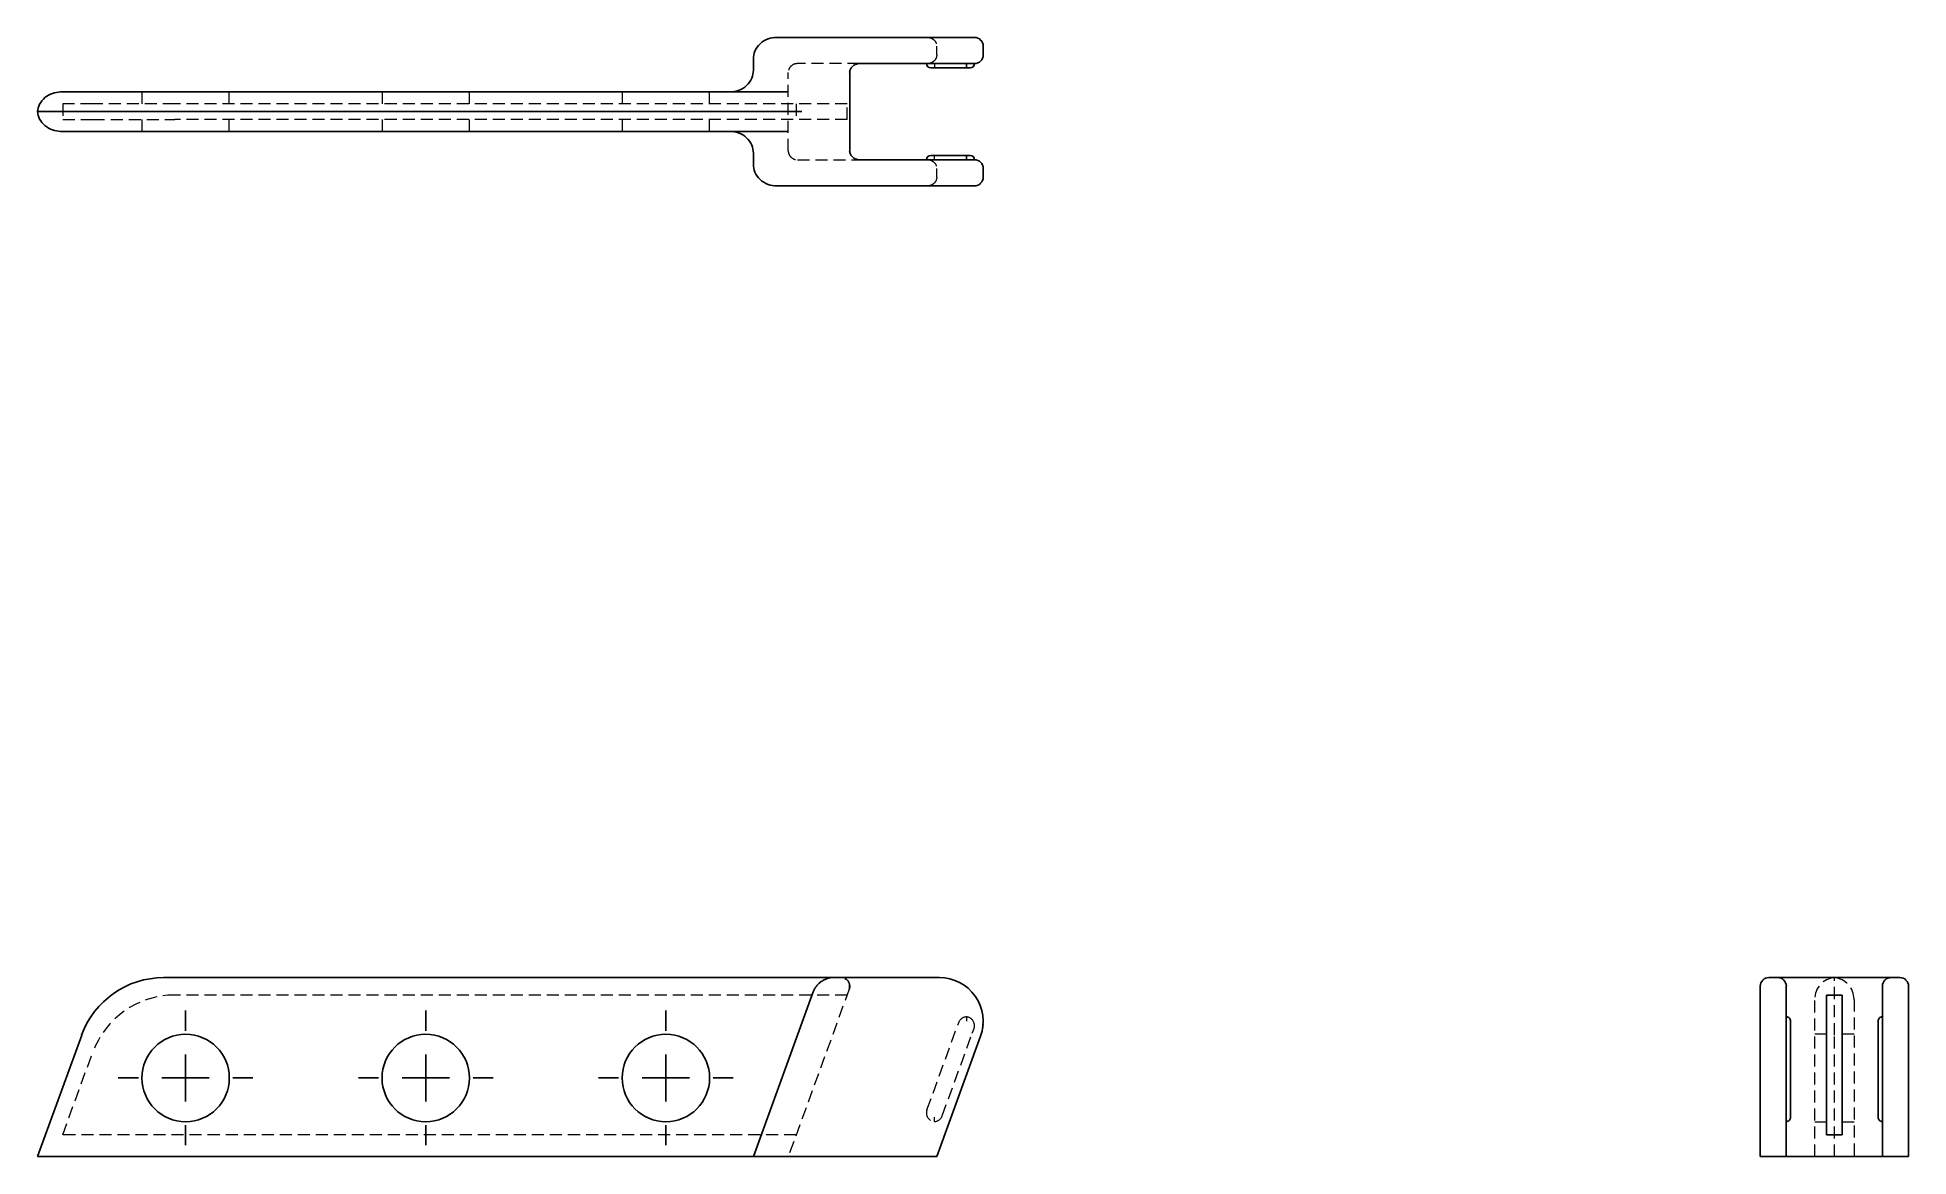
# Model space of a CAD drawing. Header units: millimetres. Extents: x 33 to 231, y 48 to 166.
import ezdxf

# ---------------------------------------------------------------- set-up
doc = ezdxf.new("R2010")
doc.units = ezdxf.units.MM
doc.linetypes.add('HIDDEN', pattern=[1.905, 1.27, -0.635])
doc.layers.add('10', color=7, linetype='Continuous')

# ---------------------------------------------------------------- blocks, each defined once
blk = doc.blocks.new('SW_CENTERMARKSYMBOL_0')
at = {"layer": '10', "color": 0}
for p, q in [((0, 5), (0, 7.12)), ((0, 0), (0, 2.5)), ((-5, 0), (-7.12, 0)), ((0, 0), (-2.5, 0)), ((0, 0), (0, -2.5)), ((0, 0), (2.5, 0)), ((5, 0), (7.12, 0)), ((0, -5), (0, -7.12))]:
    blk.add_line(p, q, dxfattribs=at)
blk = doc.blocks.new('SW_CENTERMARKSYMBOL_1')
at = {"layer": '10', "color": 0}
for p, q in [((0, 5), (0, 7.12)), ((0, 0), (0, 2.5)), ((-5, 0), (-7.12, 0)), ((0, 0), (-2.5, 0)), ((0, 0), (0, -2.5)), ((0, 0), (2.5, 0)), ((5, 0), (7.12, 0)), ((0, -5), (0, -7.12))]:
    blk.add_line(p, q, dxfattribs=at)
blk = doc.blocks.new('SW_CENTERMARKSYMBOL_2')
at = {"layer": '10', "color": 0}
for p, q in [((0, 5), (0, 7.12)), ((0, 0), (0, 2.5)), ((-5, 0), (-7.12, 0)), ((0, 0), (-2.5, 0)), ((0, 0), (0, -2.5)), ((0, 0), (2.5, 0)), ((5, 0), (7.12, 0)), ((0, -5), (0, -7.12))]:
    blk.add_line(p, q, dxfattribs=at)

msp = doc.modelspace()

# ---------------------------------------------------------------- linework, layer by layer
at = {"color": 7, "linetype": 'Continuous', "lineweight": 25}
for p, q in [((111.15, 165.85), (117.71, 165.85)), ((117.71, 165.85), (128.38, 165.85)), ((128.38, 165.85), (132.08, 165.85)), ((133, 164), (133, 164.92)), ((108.7, 163.54), (108.7, 162.39)), ((128.38, 163.08), (119.93, 163.08)), ((127.49, 162.62), (127.46, 162.62)), ((130.85, 162.62), (127.49, 162.62)), ((132.08, 163.08), (128.38, 163.08)), ((131.22, 162.62), (130.85, 162.62)), ((131.62, 162.62), (131.22, 162.62)), ((118.89, 153.85), (118.89, 162.15)), ((35.44, 160.08), (39.83, 160.08)), ((39.83, 160.08), (46.34, 160.08)), ((46.34, 160.08), (112.29, 160.08)), ((33, 158), (37.68, 158)), ((37.68, 158), (46.34, 158)), ((46.34, 158), (112.29, 158)), ((39.83, 155.92), (35.44, 155.92)), ((46.34, 155.92), (39.83, 155.92)), ((112.29, 155.92), (46.34, 155.92)), ((108.7, 153.61), (108.7, 152.46)), ((119.93, 152.92), (128.38, 152.92)), ((127.46, 153.38), (127.49, 153.38)), ((127.49, 153.38), (130.85, 153.38)), ((128.38, 152.92), (132.08, 152.92)), ((130.85, 153.38), (131.22, 153.38)), ((131.22, 153.38), (131.62, 153.38)), ((133, 151.08), (133, 152)), ((117.71, 150.15), (111.15, 150.15)), ((128.38, 150.15), (117.71, 150.15)), ((132.08, 150.15), (128.38, 150.15)), ((46.34, 66.45), (112.29, 66.45)), ((117.71, 66.46), (128.38, 66.46)), ((215.15, 60.58), (215.15, 65.54)), ((216.08, 66.46), (217, 66.46)), ((217.92, 65.54), (217.92, 61.57)), ((218.85, 66.46), (227.15, 66.46)), ((228.08, 61.57), (228.08, 65.54)), ((229, 66.46), (229.92, 66.46)), ((230.85, 65.54), (230.85, 60.58)), ((108.7, 47.53), (115.03, 64.94)), ((222.17, 64.61), (223.83, 64.61)), ((222.17, 49.84), (222.17, 64.61)), ((223.83, 64.61), (223.83, 49.84)), ((217.92, 61.07), (217.92, 61.57)), ((218.38, 61.84), (218.38, 61.22)), ((227.62, 61.22), (227.62, 61.84)), ((228.08, 61.57), (228.08, 61.07)), ((33, 47.53), (37.68, 60.38)), ((132.72, 60.26), (128.09, 47.53)), ((215.15, 47.53), (215.15, 60.58)), ((217.92, 60.58), (217.92, 61.07)), ((217.92, 51.83), (217.92, 60.58)), ((218.38, 61.22), (218.38, 51.99)), ((227.62, 51.99), (227.62, 61.22)), ((228.08, 61.07), (228.08, 60.58)), ((228.08, 60.58), (228.08, 51.83)), ((230.85, 60.58), (230.85, 47.53)), ((217.92, 51.83), (217.92, 47.53)), ((218.38, 51.99), (218.38, 51.69)), ((227.62, 51.69), (227.62, 51.99)), ((228.08, 47.53), (228.08, 51.83)), ((223.83, 49.84), (222.17, 49.84)), ((35.44, 47.53), (106.24, 47.53)), ((111.15, 47.53), (127.1, 47.53)), ((216.08, 47.53), (217, 47.53)), ((218.85, 47.53), (227.15, 47.53)), ((229, 47.53), (229.92, 47.53))]:
    msp.add_line(p, q, dxfattribs=at)
at = {"color": 7, "linetype": 'HIDDEN', "lineweight": 18}
for p, q in [((128.09, 164), (128.09, 164.92)), ((119.93, 163.08), (113.37, 163.08)), ((132.08, 163.08), (132.09, 163.08)), ((112.39, 153.85), (112.39, 162.15)), ((38.84, 158.83), (35.67, 158.83)), ((35.67, 158.83), (35.67, 157.17)), ((47.52, 158.83), (38.84, 158.83)), ((44.05, 160.08), (44.05, 158.83)), ((118.61, 158.83), (47.52, 158.83)), ((53.28, 158.83), (53.28, 160.08)), ((69.44, 160.08), (69.44, 158.83)), ((78.67, 158.83), (78.67, 160.08)), ((94.83, 160.08), (94.83, 158.83)), ((104.06, 158.83), (104.06, 160.08)), ((113.23, 158.83), (113.23, 157.17)), ((118.61, 157.17), (118.61, 158.83)), ((35.67, 157.17), (38.84, 157.17)), ((38.84, 157.17), (47.52, 157.17)), ((44.05, 157.17), (44.05, 155.92)), ((118.61, 157.17), (47.52, 157.17)), ((53.28, 155.92), (53.28, 157.17)), ((69.44, 157.17), (69.44, 155.92)), ((78.67, 155.92), (78.67, 157.17)), ((94.83, 157.17), (94.83, 155.92)), ((104.06, 155.92), (104.06, 157.17)), ((113.37, 152.92), (119.93, 152.92)), ((132.09, 152.92), (132.08, 152.92)), ((128.09, 151.08), (128.09, 152)), ((118.36, 66.37), (118.54, 66.24)), ((218.8, 66.46), (218.61, 66.46)), ((223, 60.38), (223, 66.45)), ((227.39, 66.46), (227.2, 66.46)), ((118.61, 64.61), (47.52, 64.61)), ((118.83, 65.22), (112.39, 47.53)), ((220.92, 47.53), (220.92, 64.15)), ((225.08, 64.15), (225.08, 47.53)), ((127.05, 52.46), (130.41, 61.7)), ((128.67, 51.83), (131.85, 60.58)), ((131.85, 60.58), (132.03, 61.07)), ((222.17, 60.46), (220.92, 60.46)), ((223, 47.53), (223, 60.38)), ((225.08, 60.46), (223.83, 60.46)), ((35.67, 49.84), (38.84, 58.54)), ((113.23, 49.84), (35.67, 49.84)), ((220.92, 51.22), (222.17, 51.22)), ((223.83, 51.22), (225.08, 51.22)), ((218.61, 47.53), (218.8, 47.53)), ((227.2, 47.53), (227.39, 47.53))]:
    msp.add_line(p, q, dxfattribs=at)
at = {"color": 7, "linetype": 'Continuous', "lineweight": 25}
for centre in [(48.67, 55.84), (74.06, 55.84), (99.45, 55.84)]:
    msp.add_circle(centre, 4.62, dxfattribs=at)
for centre, radius, start, end in [((132.08, 164.92), 0.923, 0, 90), ((127.46, 163.08), 0.462, 180, 270), ((131.62, 163.08), 0.462, 270, 0), ((132.08, 164), 0.923, 270, 0), ((127.46, 152.92), 0.462, 90, 180), ((131.62, 152.92), 0.462, 0, 90), ((132.08, 152), 0.923, 0, 90), ((132.08, 151.08), 0.923, 270, 0), ((46.34, 57.23), 9.22, 90, 160), ((128.38, 61.84), 4.62, 340, 90), ((216.08, 65.54), 0.923, 90, 180), ((217, 65.54), 0.923, 0, 90), ((229, 65.54), 0.923, 90, 180), ((229.92, 65.54), 0.923, 0, 90)]:
    msp.add_arc(centre, radius, start, end, dxfattribs=at)
at = {"color": 7, "linetype": 'HIDDEN', "lineweight": 18}
for centre, radius, start, end in [((117.96, 65.54), 0.923, 340, 90), ((223.23, 64.15), 2.31, 95.7392, 180), ((222.77, 64.15), 2.31, 0, 84.2608), ((47.52, 55.38), 9.23, 90, 160), ((131.28, 61.38), 0.923, 93.6796, 160), ((131.16, 61.38), 0.923, 11.8714, 86.3204), ((131.16, 61.38), 0.923, 340, 11.8714), ((127.92, 52.15), 0.923, 160, 266.3204), ((127.8, 52.15), 0.923, 273.6796, 340)]:
    msp.add_arc(centre, radius, start, end, dxfattribs=at)
at = {"color": 7, "linetype": 'Continuous', "lineweight": 25}
for points, knots in [([(108.7, 163.54), (108.7, 163.81), (108.75, 164.11), (108.99, 164.67), (109.18, 164.95), (109.66, 165.4), (109.95, 165.57), (110.55, 165.8), (110.87, 165.85), (111.15, 165.85)], [0, 0, 0, 0, 0.25, 0.25, 0.5, 0.5, 0.75, 0.75, 1, 1, 1, 1]), ([(106.24, 160.08), (106.53, 160.08), (106.84, 160.13), (107.45, 160.35), (107.74, 160.53), (108.22, 160.98), (108.41, 161.25), (108.65, 161.82), (108.7, 162.11), (108.7, 162.39)], [0, 0, 0, 0, 0.25, 0.25, 0.5, 0.5, 0.75, 0.75, 1, 1, 1, 1]), ([(118.88, 162.15), (118.89, 162.21), (118.9, 162.33), (118.95, 162.49), (119.04, 162.65), (119.21, 162.85), (119.51, 163.04), (119.78, 163.07), (119.93, 163.09)], [0, 0, 0, 0, 0.1097743, 0.221481, 0.3375488, 0.4593692, 0.7205388, 1, 1, 1, 1]), ([(131.22, 163.08), (131.22, 162.96), (131.22, 162.84), (131.22, 162.67), (131.22, 162.62), (131.22, 162.62)], [0, 0, 0, 0, 0.5, 0.5, 1, 1, 1, 1]), ([(33, 158), (33.03, 158.26), (33.1, 158.53), (33.37, 159.04), (33.56, 159.28), (34.03, 159.68), (34.31, 159.83), (34.88, 160.03), (35.17, 160.08), (35.44, 160.08)], [0, 0, 0, 0, 0.25, 0.25, 0.5, 0.5, 0.75, 0.75, 1, 1, 1, 1]), ([(35.44, 155.92), (35.17, 155.92), (34.88, 155.97), (34.31, 156.17), (34.03, 156.32), (33.56, 156.72), (33.37, 156.96), (33.1, 157.47), (33.03, 157.74), (33, 158)], [0, 0, 0, 0, 0.25, 0.25, 0.5, 0.5, 0.75, 0.75, 1, 1, 1, 1]), ([(112.29, 158), (112.42, 158), (112.68, 158), (113.06, 158), (113.38, 158), (113.6, 158), (113.71, 158), (113.77, 158), (113.8, 158), (113.82, 158), (113.82, 158)], [0, 0, 0, 0, 0.251553, 0.500015, 0.75002, 0.87502, 0.93752, 0.96877, 0.984395, 1, 1, 1, 1]), ([(108.7, 153.61), (108.7, 153.89), (108.65, 154.18), (108.41, 154.75), (108.22, 155.02), (107.74, 155.47), (107.45, 155.65), (106.84, 155.87), (106.53, 155.92), (106.24, 155.92)], [0, 0, 0, 0, 0.25, 0.25, 0.5, 0.5, 0.75, 0.75, 1, 1, 1, 1]), ([(111.15, 150.15), (110.87, 150.15), (110.55, 150.2), (109.95, 150.43), (109.66, 150.6), (109.18, 151.05), (108.99, 151.33), (108.75, 151.89), (108.7, 152.19), (108.7, 152.46)], [0, 0, 0, 0, 0.25, 0.25, 0.5, 0.5, 0.75, 0.75, 1, 1, 1, 1]), ([(119.93, 152.91), (119.78, 152.93), (119.51, 152.96), (119.21, 153.15), (119.04, 153.35), (118.95, 153.51), (118.9, 153.67), (118.89, 153.79), (118.88, 153.85)], [0, 0, 0, 0, 0.279461, 0.540631, 0.662451, 0.778519, 0.890226, 1, 1, 1, 1]), ([(131.22, 152.92), (131.22, 153.04), (131.22, 153.16), (131.22, 153.33), (131.22, 153.38), (131.22, 153.38)], [0, 0, 0, 0, 0.5, 0.5, 1, 1, 1, 1]), ([(112.29, 66.45), (112.42, 66.45), (112.68, 66.45), (113.06, 66.45), (113.38, 66.46), (113.6, 66.46), (113.71, 66.46), (113.77, 66.46), (113.8, 66.46), (113.82, 66.46), (113.82, 66.46)], [0, 0, 0, 0, 0.251553, 0.500015, 0.75002, 0.87502, 0.93752, 0.96877, 0.984395, 1, 1, 1, 1]), ([(113.82, 66.46), (114.28, 66.46), (114.74, 66.46), (115.58, 66.46), (115.96, 66.46), (116.58, 66.46), (116.82, 66.46), (117.13, 66.46), (117.2, 66.46), (117.2, 66.46)], [0, 0, 0, 0, 0.25, 0.25, 0.5, 0.5, 0.75, 0.75, 1, 1, 1, 1]), ([(115.03, 64.94), (115.05, 64.99), (115.09, 65.07), (115.14, 65.19), (115.2, 65.3), (115.26, 65.39), (115.31, 65.47), (115.42, 65.62), (115.6, 65.82), (115.88, 66.05), (116.19, 66.23), (116.48, 66.35), (116.75, 66.42), (116.98, 66.45), (117.13, 66.46), (117.2, 66.46)], [0, 0, 0, 0, 0.05468, 0.104572, 0.149674, 0.189988, 0.225513, 0.25625, 0.395582, 0.518711, 0.649469, 0.770483, 0.849445, 0.925891, 1, 1, 1, 1]), ([(218.85, 66.46), (218.63, 66.46), (218.39, 66.46), (217.94, 66.46), (217.72, 66.46), (217.36, 66.46), (217.22, 66.46), (217.04, 66.46), (217, 66.46), (217, 66.46)], [0, 0, 0, 0, 0.25, 0.25, 0.5, 0.5, 0.75, 0.75, 1, 1, 1, 1]), ([(229, 66.46), (229, 66.46), (228.96, 66.46), (228.78, 66.46), (228.64, 66.46), (228.28, 66.46), (228.06, 66.46), (227.61, 66.46), (227.37, 66.46), (227.15, 66.46)], [0, 0, 0, 0, 0.25, 0.25, 0.5, 0.5, 0.75, 0.75, 1, 1, 1, 1]), ([(217.92, 62.3), (218.04, 62.3), (218.16, 62.25), (218.33, 62.08), (218.38, 61.96), (218.38, 61.84)], [0, 0, 0, 0, 0.5, 0.5, 1, 1, 1, 1]), ([(228.08, 62.3), (227.96, 62.3), (227.84, 62.25), (227.67, 62.08), (227.62, 61.96), (227.62, 61.84)], [0, 0, 0, 0, 0.5, 0.5, 1, 1, 1, 1]), ([(217.92, 51.23), (218.04, 51.23), (218.16, 51.28), (218.33, 51.45), (218.38, 51.57), (218.38, 51.69)], [0, 0, 0, 0, 0.5, 0.5, 1, 1, 1, 1]), ([(228.08, 51.23), (227.96, 51.23), (227.84, 51.28), (227.67, 51.45), (227.62, 51.57), (227.62, 51.69)], [0, 0, 0, 0, 0.5, 0.5, 1, 1, 1, 1]), ([(35.44, 47.53), (35.17, 47.53), (34.88, 47.53), (34.31, 47.53), (34.03, 47.53), (33.56, 47.53), (33.37, 47.53), (33.1, 47.53), (33.03, 47.53), (33, 47.53)], [0, 0, 0, 0, 0.25, 0.25, 0.5, 0.5, 0.75, 0.75, 1, 1, 1, 1]), ([(108.7, 47.53), (108.7, 47.53), (108.65, 47.53), (108.41, 47.53), (108.22, 47.53), (107.74, 47.53), (107.45, 47.53), (106.84, 47.53), (106.53, 47.53), (106.24, 47.53)], [0, 0, 0, 0, 0.25, 0.25, 0.5, 0.5, 0.75, 0.75, 1, 1, 1, 1]), ([(111.15, 47.53), (110.87, 47.53), (110.55, 47.53), (109.95, 47.53), (109.66, 47.53), (109.18, 47.53), (108.99, 47.53), (108.75, 47.53), (108.7, 47.53), (108.7, 47.53)], [0, 0, 0, 0, 0.25, 0.25, 0.5, 0.5, 0.75, 0.75, 1, 1, 1, 1]), ([(128.09, 47.53), (128.09, 47.53), (128.07, 47.53), (127.97, 47.53), (127.9, 47.53), (127.7, 47.53), (127.59, 47.53), (127.35, 47.53), (127.22, 47.53), (127.1, 47.53)], [0, 0, 0, 0, 0.25, 0.25, 0.5, 0.5, 0.75, 0.75, 1, 1, 1, 1]), ([(216.08, 47.53), (215.97, 47.53), (215.85, 47.53), (215.62, 47.53), (215.51, 47.53), (215.33, 47.53), (215.26, 47.53), (215.17, 47.53), (215.15, 47.53), (215.15, 47.53)], [0, 0, 0, 0, 0.25, 0.25, 0.5, 0.5, 0.75, 0.75, 1, 1, 1, 1]), ([(217.92, 47.53), (217.92, 47.53), (217.9, 47.53), (217.81, 47.53), (217.74, 47.53), (217.56, 47.53), (217.45, 47.53), (217.22, 47.53), (217.11, 47.53), (217, 47.53)], [0, 0, 0, 0, 0.25, 0.25, 0.5, 0.5, 0.75, 0.75, 1, 1, 1, 1]), ([(218.85, 47.53), (218.74, 47.53), (218.62, 47.53), (218.39, 47.53), (218.28, 47.53), (218.1, 47.53), (218.03, 47.53), (217.94, 47.53), (217.92, 47.53), (217.92, 47.53)], [0, 0, 0, 0, 0.25, 0.25, 0.5, 0.5, 0.75, 0.75, 1, 1, 1, 1]), ([(228.08, 47.53), (228.08, 47.53), (228.06, 47.53), (227.97, 47.53), (227.9, 47.53), (227.72, 47.53), (227.61, 47.53), (227.38, 47.53), (227.26, 47.53), (227.15, 47.53)], [0, 0, 0, 0, 0.25, 0.25, 0.5, 0.5, 0.75, 0.75, 1, 1, 1, 1]), ([(229, 47.53), (228.89, 47.53), (228.78, 47.53), (228.55, 47.53), (228.44, 47.53), (228.26, 47.53), (228.19, 47.53), (228.1, 47.53), (228.08, 47.53), (228.08, 47.53)], [0, 0, 0, 0, 0.25, 0.25, 0.5, 0.5, 0.75, 0.75, 1, 1, 1, 1]), ([(230.85, 47.53), (230.85, 47.53), (230.83, 47.53), (230.74, 47.53), (230.67, 47.53), (230.49, 47.53), (230.38, 47.53), (230.15, 47.53), (230.03, 47.53), (229.92, 47.53)], [0, 0, 0, 0, 0.25, 0.25, 0.5, 0.5, 0.75, 0.75, 1, 1, 1, 1])]:
    msp.add_open_spline(points, degree=3, knots=knots, dxfattribs=at)
at = {"color": 7, "linetype": 'HIDDEN', "lineweight": 18}
for points, knots in [([(127.1, 165.85), (127.22, 165.85), (127.35, 165.83), (127.59, 165.74), (127.7, 165.67), (127.9, 165.49), (127.97, 165.38), (128.07, 165.15), (128.09, 165.03), (128.09, 164.92)], [0, 0, 0, 0, 0.25, 0.25, 0.5, 0.5, 0.75, 0.75, 1, 1, 1, 1]), ([(113.37, 163.08), (113.26, 163.08), (113.13, 163.06), (112.89, 162.97), (112.78, 162.9), (112.58, 162.72), (112.51, 162.61), (112.41, 162.38), (112.39, 162.26), (112.39, 162.15)], [0, 0, 0, 0, 0.25, 0.25, 0.5, 0.5, 0.75, 0.75, 1, 1, 1, 1]), ([(128.09, 164), (128.09, 163.89), (128.07, 163.78), (127.97, 163.55), (127.9, 163.44), (127.7, 163.26), (127.59, 163.19), (127.35, 163.1), (127.22, 163.08), (127.1, 163.08)], [0, 0, 0, 0, 0.25, 0.25, 0.5, 0.5, 0.75, 0.75, 1, 1, 1, 1]), ([(127.86, 163.08), (127.86, 162.96), (127.86, 162.84), (127.86, 162.67), (127.86, 162.62), (127.86, 162.62)], [0, 0, 0, 0, 0.5, 0.5, 1, 1, 1, 1]), ([(112.39, 153.85), (112.39, 153.74), (112.41, 153.62), (112.51, 153.39), (112.58, 153.28), (112.78, 153.1), (112.89, 153.03), (113.13, 152.94), (113.26, 152.92), (113.37, 152.92)], [0, 0, 0, 0, 0.25, 0.25, 0.5, 0.5, 0.75, 0.75, 1, 1, 1, 1]), ([(127.1, 152.92), (127.22, 152.92), (127.35, 152.9), (127.59, 152.81), (127.7, 152.74), (127.9, 152.56), (127.97, 152.45), (128.07, 152.22), (128.09, 152.11), (128.09, 152)], [0, 0, 0, 0, 0.25, 0.25, 0.5, 0.5, 0.75, 0.75, 1, 1, 1, 1]), ([(127.86, 152.92), (127.86, 153.04), (127.86, 153.16), (127.86, 153.33), (127.86, 153.38), (127.86, 153.38)], [0, 0, 0, 0, 0.5, 0.5, 1, 1, 1, 1]), ([(128.09, 151.08), (128.09, 150.97), (128.07, 150.85), (127.97, 150.62), (127.9, 150.51), (127.7, 150.33), (127.59, 150.26), (127.35, 150.17), (127.22, 150.15), (127.1, 150.15)], [0, 0, 0, 0, 0.25, 0.25, 0.5, 0.5, 0.75, 0.75, 1, 1, 1, 1]), ([(118.63, 66.17), (118.64, 66.17), (118.74, 66.09), (118.84, 65.86), (118.92, 65.53), (118.87, 65.32), (118.85, 65.23)], [0, 0, 0, 0, 0.01673, 0.368609, 0.702313, 1, 1, 1, 1]), ([(223, 66.45), (223, 66.45), (223, 66.45), (223, 66.45), (223, 66.46), (223, 66.46), (223, 66.46), (223, 66.46), (223, 66.46), (223, 66.46), (223, 66.46)], [0, 0, 0, 0, 0.251553, 0.500015, 0.75002, 0.87502, 0.93752, 0.96877, 0.984395, 1, 1, 1, 1]), ([(131.22, 62.3), (131.22, 62.3), (131.22, 62.25), (131.22, 62.08), (131.22, 61.96), (131.22, 61.84)], [0, 0, 0, 0, 0.5, 0.5, 1, 1, 1, 1]), ([(127.86, 51.23), (127.86, 51.23), (127.86, 51.28), (127.86, 51.45), (127.86, 51.57), (127.86, 51.69)], [0, 0, 0, 0, 0.5, 0.5, 1, 1, 1, 1])]:
    msp.add_open_spline(points, degree=3, knots=knots, dxfattribs=at)
at = {"color": 7, "linetype": 'Continuous', "lineweight": 25}
msp.add_open_spline([(117.2, 66.46), (117.36, 66.46), (117.54, 66.46), (117.71, 66.46)], degree=3, dxfattribs=at)
at = {"color": 7, "linetype": 'HIDDEN', "lineweight": 18}
msp.add_open_spline([(132.99, 61.5), (132.97, 61.3), (132.94, 61.09), (132.9, 60.89)], degree=3, dxfattribs=at)

# ---------------------------------------------------------------- block references
at = {"layer": '10'}
for name, p in [('SW_CENTERMARKSYMBOL_2', (48.67, 55.84)), ('SW_CENTERMARKSYMBOL_1', (74.06, 55.84)), ('SW_CENTERMARKSYMBOL_0', (99.45, 55.84))]:
    msp.add_blockref(name, p, dxfattribs=at)

doc.saveas('drawing.dxf')
